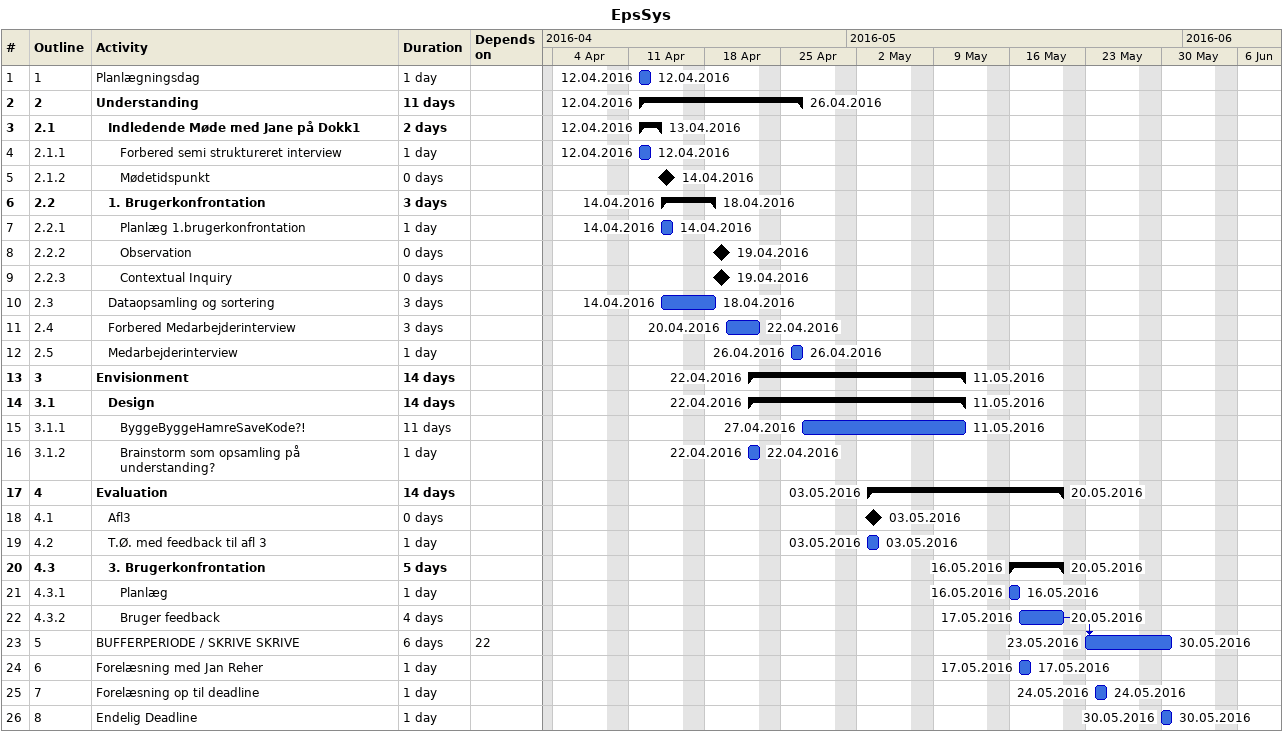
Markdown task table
EpsSys

| ID | WBS | Task | Duration | Start | Finish | Predecessors |
|---|---|---|---|---|---|---|
| 1 | 1 | Planlægningsdag | 1d | 2016-04-12 | 2016-04-12 |  |
| 2 | 2 | **Understanding** | 11d | 2016-04-12 | 2016-04-26 |  |
| 3 | 2.1 | **Indledende Møde med Jane på Dokk1** | 2d | 2016-04-12 | 2016-04-13 |  |
| 4 | 2.1.1 | Forbered semi struktureret interview | 1d | 2016-04-12 | 2016-04-12 |  |
| 5 | 2.1.2 | Mødetidspunkt | 0d | 2016-04-14 | 2016-04-14 |  |
| 6 | 2.2 | **1. Brugerkonfrontation** | 3d | 2016-04-14 | 2016-04-18 |  |
| 7 | 2.2.1 | Planlæg 1.brugerkonfrontation | 1d | 2016-04-14 | 2016-04-14 |  |
| 8 | 2.2.2 | Observation | 0d | 2016-04-19 | 2016-04-19 |  |
| 9 | 2.2.3 | Contextual Inquiry | 0d | 2016-04-19 | 2016-04-19 |  |
| 10 | 2.3 | Dataopsamling og sortering | 3d | 2016-04-14 | 2016-04-18 |  |
| 11 | 2.4 | Forbered Medarbejderinterview | 3d | 2016-04-20 | 2016-04-22 |  |
| 12 | 2.5 | Medarbejderinterview | 1d | 2016-04-26 | 2016-04-26 |  |
| 13 | 3 | **Envisionment** | 14d | 2016-04-22 | 2016-05-11 |  |
| 14 | 3.1 | **Design** | 14d | 2016-04-22 | 2016-05-11 |  |
| 15 | 3.1.1 | ByggeByggeHamreSaveKode?! | 11d | 2016-04-27 | 2016-05-11 |  |
| 16 | 3.1.2 | Brainstorm som opsamling på understanding? | 1d | 2016-04-22 | 2016-04-22 |  |
| 17 | 4 | **Evaluation** | 14d | 2016-05-03 | 2016-05-20 |  |
| 18 | 4.1 | Afl3 | 0d | 2016-05-03 | 2016-05-03 |  |
| 19 | 4.2 | T.Ø. med feedback til afl 3 | 1d | 2016-05-03 | 2016-05-03 |  |
| 20 | 4.3 | **3. Brugerkonfrontation** | 5d | 2016-05-16 | 2016-05-20 |  |
| 21 | 4.3.1 | Planlæg | 1d | 2016-05-16 | 2016-05-16 |  |
| 22 | 4.3.2 | Bruger feedback | 4d | 2016-05-17 | 2016-05-20 |  |
| 23 | 5 | BUFFERPERIODE / SKRIVE SKRIVE | 6d | 2016-05-23 | 2016-05-30 | 22 |
| 24 | 6 | Forelæsning med Jan Reher | 1d | 2016-05-17 | 2016-05-17 |  |
| 25 | 7 | Forelæsning op til deadline | 1d | 2016-05-24 | 2016-05-24 |  |
| 26 | 8 | Endelig Deadline | 1d | 2016-05-30 | 2016-05-30 |  |
